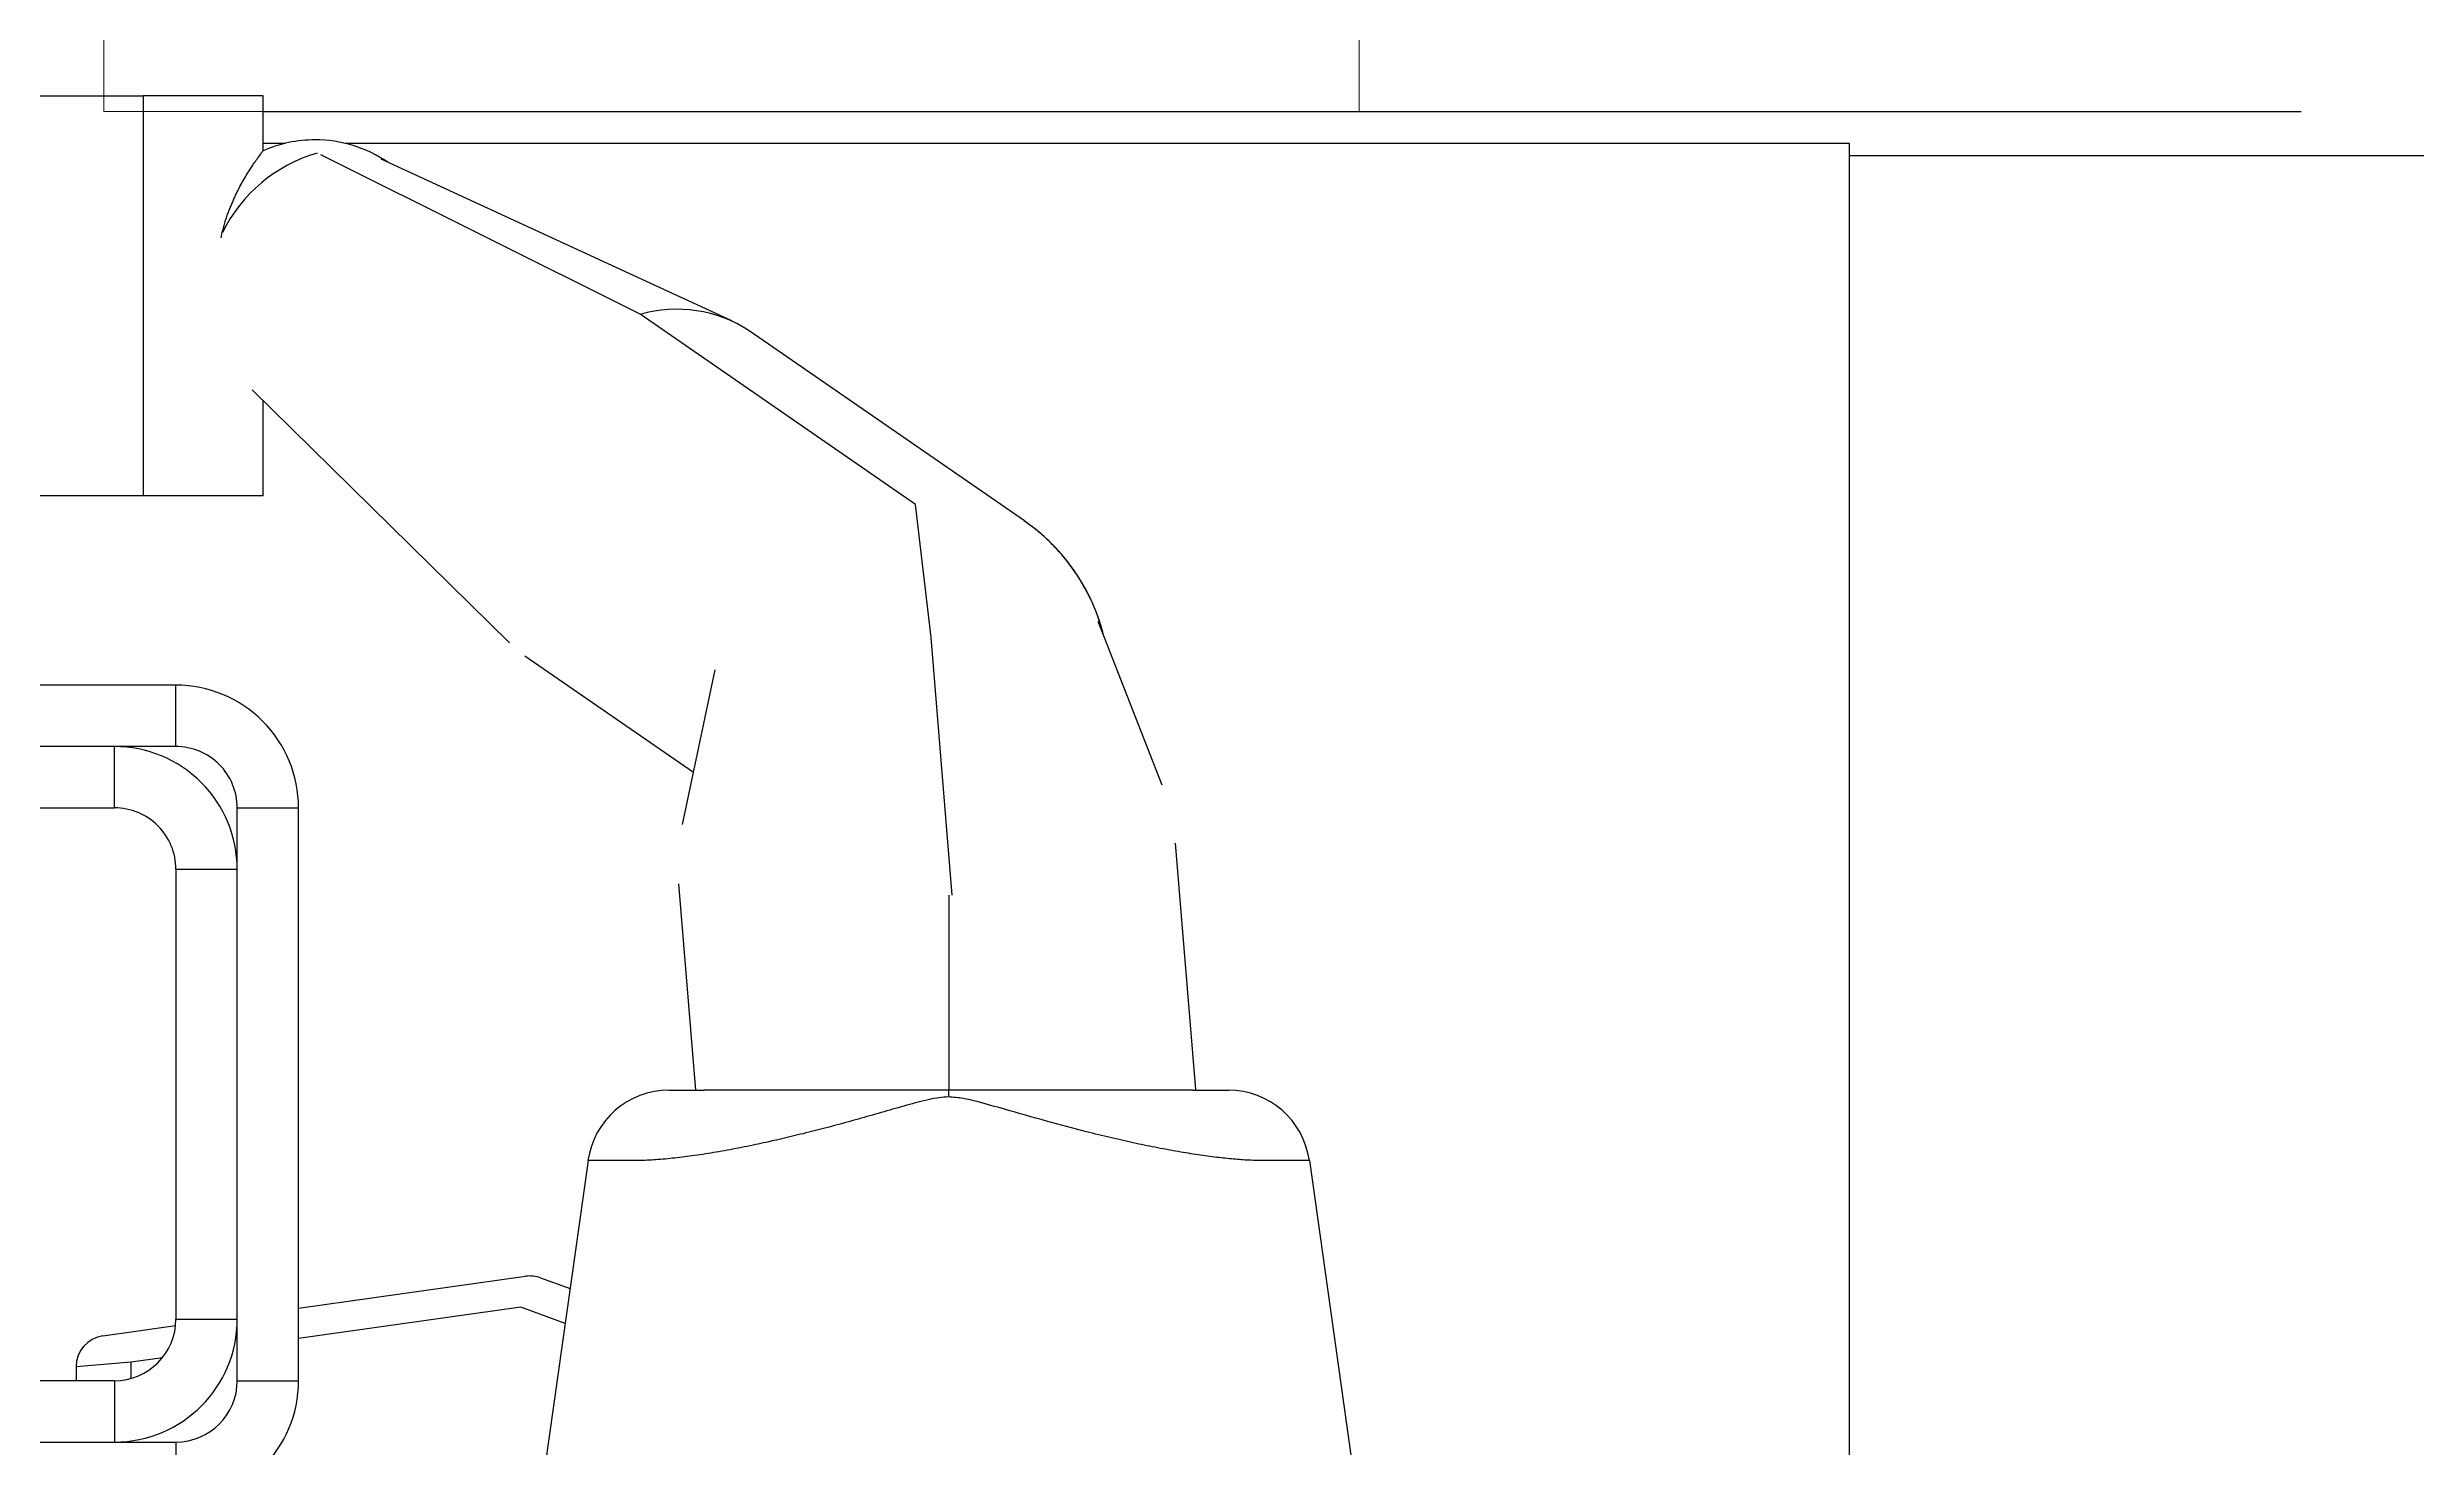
# Model space of a CAD drawing. Header units: inches. Extents: x -955375 to 106222, y -96450 to 64845.
# Drawn here: x 32032 to 32628, y 48301 to 48653 of the extents above; entities that cross this region are included whole.
import ezdxf

# ---------------------------------------------------------------- set-up
doc = ezdxf.new("R2010")
doc.units = ezdxf.units.IN
doc.header["$MEASUREMENT"] = 0
doc.linetypes.add('CONTINUA', pattern=[0])
doc.layers.add('ACHUTECH', color=24, linetype='Continuous', lineweight=18)
for name, color, linetype in [('DIBUJO', 2, 'Continuous'), ('Layer9', 7, 'Continuous'), ('maquinas', 7, 'Continuous')]:
    doc.layers.add(name, color=color, linetype=linetype)
doc.styles.get("Standard").update_dxf_attribs({"font": 'isocp2.shx'})
doc.dimstyles.new('SUPERPEQUEÑA', dxfattribs={"dimtxt": 0.1, "dimasz": 0.05, "dimexe": 0.1, "dimexo": 0.15, "dimgap": 0.05, "dimtad": 1, "dimzin": 0, "dimdsep": 46, "dimtxsty": 'Standard', "dimblk1": 'CRUZZ', "dimblk2": 'CRUZZ', "dimsah": 1, "dimcen": 0.03, "dimse1": 1, "dimse2": 1, "dimclrd": 109, "dimclre": 4, "dimclrt": 173, "dimadec": 0, "dimazin": 0, "dimtfac": 1, "dimtix": 1, "dimtmove": 1, "dimatfit": 3, "dimldrblk": 'CRUZZ', "dimfxl": 1, "dimtolj": 1, "dimtzin": 0, "dimlwd": -1, "dimarcsym": 0})

# ---------------------------------------------------------------- blocks, each defined once
blk = doc.blocks.new('CRUZ')
at = {"layer": 'DIBUJO', "color": 7, "lineweight": -3}
for p, q in [((-0.2, 0), (0.2, 0)), ((0, 0.2), (0, -0.2))]:
    blk.add_line(p, q, dxfattribs=at)
at = {"layer": 'DIBUJO', "color": 7, "lineweight": -3, "const_width": 0.05}
blk.add_lwpolyline([(0, 0, 1), (0, 0, 1)], format="xyb", close=True, dxfattribs=at)
blk = doc.blocks.new('CRUZZ')
at = {"layer": 'DIBUJO', "color": 3, "xscale": 10, "yscale": 10, "zscale": 10}
blk.add_blockref('CRUZ', (0, 0), dxfattribs=at)
blk = doc.blocks.new('*D178')
at = {"layer": 'ACHUTECH', "color": 7, "ltscale": 500, "transparency": 16777216}
blk.add_line((6285.44, 60544.62), (93195.31, 60544.62), dxfattribs=at)
at = {"layer": 'Defpoints', "color": 0, "linetype": 'CONTINUA', "ltscale": 500, "transparency": 16777216}
for p in [(93195.36, 60544.62), (93195.36, 48341.76), (6285.39, 47809.89)]:
    blk.add_point(p, dxfattribs=at)
at = {"layer": 'ACHUTECH', "color": 7, "linetype": 'CONTINUA', "ltscale": 500, "transparency": 16777216, "xscale": 0.05, "yscale": 0.05, "zscale": 0.05, "rotation": 180}
blk.add_blockref('CRUZZ', (6285.39, 60544.62), dxfattribs=at)
at = {"layer": 'ACHUTECH', "color": 7, "linetype": 'CONTINUA', "ltscale": 500, "transparency": 16777216, "xscale": 0.05, "yscale": 0.05, "zscale": 0.05}
blk.add_blockref('CRUZZ', (93195.36, 60544.62), dxfattribs=at)
at = {"layer": 'ACHUTECH', "color": 7, "linetype": 'CONTINUA', "lineweight": 13, "ltscale": 500, "transparency": 16777216, "insert": (49740.37, 60544.71), "char_height": 0.15, "attachment_point": 5}
blk.add_mtext('\\A1;86909.97', dxfattribs=at)
blk = doc.blocks.new('*D76')
at = {"layer": 'ACHUTECH', "color": 7, "ltscale": 500, "transparency": 16777216}
blk.add_line((94744.43, 59050.75), (94744.43, 43237.88), dxfattribs=at)
at = {"layer": 'Defpoints', "color": 0, "linetype": 'CONTINUA', "ltscale": 500, "transparency": 16777216}
for p in [(31396.52, 59050.8), (93748.32, 43237.83), (94744.43, 43237.83)]:
    blk.add_point(p, dxfattribs=at)
at = {"layer": 'ACHUTECH', "color": 7, "linetype": 'CONTINUA', "ltscale": 500, "transparency": 16777216, "xscale": 0.05, "yscale": 0.05, "zscale": 0.05}
for p, rotation in [((94744.43, 59050.8), 90), ((94744.43, 43237.83), 270)]:
    blk.add_blockref('CRUZZ', p, dxfattribs=dict(at, rotation=rotation))
at = {"layer": 'ACHUTECH', "color": 7, "linetype": 'CONTINUA', "lineweight": 13, "ltscale": 500, "transparency": 16777216, "insert": (94744.34, 51144.32), "char_height": 0.15, "attachment_point": 5, "rotation": 90}
blk.add_mtext('\\A1;15812.97', dxfattribs=at)
blk = doc.blocks.new('*D209')
at = {"layer": 'ACHUTECH', "color": 7, "ltscale": 500, "transparency": 16777216}
blk.add_line((95544.06, 59153.03), (95544.06, 15079.34), dxfattribs=at)
at = {"layer": 'Defpoints', "color": 0, "linetype": 'CONTINUA', "ltscale": 500, "transparency": 16777216}
for p in [(30945.85, 59153.08), (85094.54, 15079.29), (95544.06, 15079.29)]:
    blk.add_point(p, dxfattribs=at)
at = {"layer": 'ACHUTECH', "color": 7, "linetype": 'CONTINUA', "ltscale": 500, "transparency": 16777216, "xscale": 0.05, "yscale": 0.05, "zscale": 0.05}
for p, rotation in [((95544.06, 59153.08), 90), ((95544.06, 15079.29), 270)]:
    blk.add_blockref('CRUZZ', p, dxfattribs=dict(at, rotation=rotation))
at = {"layer": 'ACHUTECH', "color": 7, "linetype": 'CONTINUA', "lineweight": 13, "ltscale": 500, "transparency": 16777216, "insert": (95543.97, 37116.19), "char_height": 0.15, "attachment_point": 5, "rotation": 90}
blk.add_mtext('\\A1;44073.80', dxfattribs=at)
blk = doc.blocks.new('ertyuiop')
at = {"layer": 'maquinas', "color": 3, "linetype": 'Continuous'}
for p, q in [((1022530.15, 77363.25, 1.1), (1022530.15, 77263.63, 1.1)), ((1022199.4, 77325.91, 1.1), (1022199.4, 77270.63, 1.1)), ((1022214.48, 77270.63, 1.1), (1022214.48, 77325.91, 1.1)), ((1022355.19, 77325.91, 1.1), (1022355.19, 77270.63, 1.1)), ((1022370.27, 77270.63, 1.1), (1022370.27, 77325.91, 1.1)), ((1022385.34, 77255.56, 1.1), (1022385.34, 77325.91, 1.1)), ((1022431.86, 77263.63, 1.1), (1022431.86, 77300.67, 1.1)), ((1022214.48, 77270.63, 1.1), (1022199.4, 77270.63, 1.1)), ((1022199.4, 77270.63, 1.1), (1022199.4, 77255.56, 1.1)), ((1022355.19, 77270.63, 1.1), (1022370.27, 77270.63, 1.1)), ((1022370.27, 77255.56, 1.1), (1022370.27, 77270.63, 1.1)), ((1022431.86, 77234.11, 1.1), (1022431.86, 77263.63, 1.1)), ((1022530.15, 77263.63, 1.1), (1022431.86, 77263.63, 1.1)), ((1022530.15, 77234.11, 1.1), (1022530.15, 77263.63, 1.1)), ((1022199.4, 77255.56, 1.1), (1022184.33, 77255.56, 1.1)), ((1022229.56, 77255.56, 1.1), (1022229.56, 77240.48, 1.1)), ((1022340.11, 77255.56, 1.1), (1022229.56, 77255.56, 1.1)), ((1022340.11, 77255.56, 1.1), (1022340.11, 77240.48, 1.1)), ((1022370.27, 77255.56, 1.1), (1022385.34, 77255.56, 1.1)), ((1022214.48, 77240.48, 1.1), (1022229.56, 77240.48, 1.1)), ((1022214.48, 77240.48, 1.1), (1022214.48, 77225.4, 1.1)), ((1022229.56, 77240.48, 1.1), (1022340.11, 77240.48, 1.1)), ((1022340.11, 77240.48, 1.1), (1022355.19, 77240.48, 1.1)), ((1022355.19, 77240.48, 1.1), (1022355.19, 77225.4, 1.1)), ((1022431.86, 77234.11, 1.1), (1022455.21, 77234.11, 1.1)), ((1022516.63, 77234.11, 1.1), (1022530.15, 77234.11, 1.1)), ((1022518.43, 77228.74, 1.1), (1022518.43, 77234.11, 1.1)), ((1022526.29, 77234.11, 1.1), (1022526.29, 76733.29, 1.1)), ((1022214.48, 77225.4, 1.1), (1022355.19, 77225.4, 1.1)), ((1022518.43, 76844.28, 1.1), (1022518.43, 77213.95, 1.1)), ((1021846.04, 76844.28, 1.1), (1022518.43, 76844.28, 1.1)), ((1022515.41, 76495.52, 1.1), (1022515.41, 76844.28, 1.1))]:
    blk.add_line(p, q, dxfattribs=at)
at = {"layer": 'maquinas', "color": 0, "linetype": 'Continuous'}
for p, q in [((1022217.91, 77280.08, 1.1), (1022214.48, 77280.08, 1.1)), ((1022219.05, 77266.55, 1.1), (1022217.91, 77280.08, 1.1)), ((1022225.49, 77273.49, 1.1), (1022226.63, 77265.37, 1.1)), ((1022215.04, 77266.55, 1.1), (1022219.05, 77266.55, 1.1)), ((1022220.13, 77258.86, 1.1), (1022219.05, 77266.55, 1.1)), ((1022226.63, 77265.37, 1.1), (1022228.01, 77255.64, 1.1)), ((1022457.87, 77236.82, 1.1), (1022395.71, 77173.59, 1.1)), ((1022232.54, 77170.82, 1.1), (1022224.85, 77225.4, 1.1)), ((1022232.27, 77225.4, 1.1), (1022240.12, 77169.64, 1.1)), ((1022476.44, 77141.44, 1.1), (1022515.64, 77219.97, 1.1)), ((1022474.82, 77118.93, 1.1), (1022514.58, 77205.11, 1.1)), ((1022268.53, 77154.28, 1.1), (1022147.93, 77171.23, 1.1)), ((1022228.56, 77159.9, 1.1), (1022232.54, 77170.82, 1.1)), ((1022392.57, 77169.8, 1.1), (1022363.97, 77128.39, 1.1)), ((1022239.74, 77165.96, 1.1), (1022237.1, 77158.7, 1.1)), ((1022268.53, 77143.15, 1.1), (1022268.53, 77154.28, 1.1)), ((1022429.72, 77073.82, 1.1), (1022476.44, 77141.44, 1.1)), ((1022285.83, 77134.38, 1.1), (1022285.83, 77125.74, 1.1)), ((1022336.5, 77132.03, 1.1), (1022285.83, 77127.86, 1.1)), ((1022389.07, 77123.11, 1.1), (1022351.08, 77131.11, 1.1)), ((1022425.67, 77047.04, 1.1), (1022472.39, 77114.66, 1.1)), ((1022333.75, 77064.76, 1.1), (1022397.06, 77069.97, 1.1)), ((1022397.06, 77069.97, 1.1), (1022429.72, 77073.82, 1.1)), ((1022284.17, 77065.64, 1.1), (1022285.83, 77065.64, 1.1)), ((1022333.75, 77065.64, 1.1), (1022285.83, 77065.64, 1.1)), ((1022360.79, 77013.2, 1.1), (1022401.01, 77028.87, 1.1)), ((1022285.83, 77005.53, 1.1), (1022285.83, 76996.9, 1.1)), ((1022285.99, 77004.92, 1.1), (1022346.56, 77009.9, 1.1)), ((1022268.53, 76976.99, 1.1), (1022268.53, 76988.12, 1.1)), ((1022268.53, 76976.99, 1.1), (1022107.37, 76954.34, 1.1))]:
    blk.add_line(p, q, dxfattribs=at)
for centre, radius, start, end in [((1022217.91, 77272.42, 1.1), 7.66, 8.02069, 89.83237), ((1022229.56, 77270.63, 1.1), 15.08, 180, 270), ((1022479.78, 77210.26, 1.1), 37.79, 16.24114, 63.65553), ((1022487.39, 77221.34, 1.1), 31.91, 0, 23.57818), ((1022487.39, 77221.34, 1.1), 31.91, 325.94333, 0), ((1022232.54, 77168.57, 1.1), 7.66, 340, 8.02069), ((1022265.73, 77134.38, 1.1), 20.1, 0, 82), ((1022445.12, 77132.48, 1.1), 32.57, 326.82542, 15.96393), ((1022265.73, 76996.9, 1.1), 20.1, 278, 0)]:
    blk.add_arc(centre, radius, start, end, dxfattribs=at)
at = {"layer": 'maquinas', "color": 3, "linetype": 'Continuous'}
for centre, radius, start, end in [((1022229.56, 77270.63, 1.1), 30.15, 180, 270), ((1022340.11, 77270.63, 1.1), 15.08, 270, 0), ((1022340.11, 77270.63, 1.1), 30.15, 270, 0), ((1022214.48, 77255.56, 1.1), 30.15, 180, 270), ((1022214.48, 77255.56, 1.1), 15.08, 180, 270), ((1022355.19, 77255.56, 1.1), 15.08, 270, 0), ((1022355.19, 77255.56, 1.1), 30.15, 270, 0)]:
    blk.add_arc(centre, radius, start, end, dxfattribs=at)
at = {"layer": 'maquinas', "color": 0, "linetype": 'Continuous'}
for points, knots in [([(1022495.19, 77244.47, 1.1), (1022495.81, 77244.34, 1.1), (1022497.29, 77244.03, 1.1), (1022499.56, 77243.36, 1.1), (1022502.01, 77242.51, 1.1), (1022504.21, 77241.6, 1.1), (1022506.14, 77240.7, 1.1), (1022507.83, 77239.83, 1.1), (1022509.44, 77238.94, 1.1), (1022510.82, 77238.11, 1.1), (1022512.69, 77236.94, 1.1), (1022514.12, 77235.96, 1.1), (1022515.36, 77235.07, 1.1), (1022515.94, 77234.63, 1.1), (1022516.5, 77234.21, 1.1), (1022516.58, 77234.15, 1.1), (1022516.63, 77234.11, 1.1)], [0, 0, 0, 0, 0.056019, 0.132909, 0.21147, 0.290639, 0.352483, 0.415075, 0.478073, 0.54195, 0.589818, 0.735496, 0.775925, 0.857783, 0.899341, 1, 1, 1, 1]), ([(1022284.17, 77065.64, 1.1), (1022284.13, 77066.42, 1.1), (1022284.06, 77068.01, 1.1), (1022283.36, 77071.46, 1.1), (1022282.14, 77075.97, 1.1), (1022280.53, 77081.56, 1.1), (1022278.94, 77087.13, 1.1), (1022277.41, 77092.65, 1.1), (1022275.98, 77098.07, 1.1), (1022274.65, 77103.39, 1.1), (1022273.42, 77108.62, 1.1), (1022272.26, 77113.99, 1.1), (1022271.19, 77119.43, 1.1), (1022270.25, 77124.86, 1.1), (1022269.5, 77130.01, 1.1), (1022268.95, 77134.84, 1.1), (1022268.59, 77139.31, 1.1), (1022268.55, 77141.87, 1.1), (1022268.53, 77143.15, 1.1)], [0, 0, 0, 0, 0.024804, 0.049951, 0.110947, 0.172218, 0.234156, 0.296359, 0.357642, 0.419208, 0.481678, 0.544467, 0.617317, 0.6907, 0.765796, 0.841494, 0.920393, 1, 1, 1, 1]), ([(1022285.83, 77065.64, 1.1), (1022285.83, 77067.68, 1.1), (1022285.83, 77071.8, 1.1), (1022285.83, 77077.52, 1.1), (1022285.83, 77082.79, 1.1), (1022285.83, 77087.61, 1.1), (1022285.83, 77092.32, 1.1), (1022285.83, 77096.83, 1.1), (1022285.83, 77101.09, 1.1), (1022285.83, 77105.09, 1.1), (1022285.83, 77108.86, 1.1), (1022285.83, 77112.31, 1.1), (1022285.83, 77115.4, 1.1), (1022285.83, 77118.13, 1.1), (1022285.83, 77120.53, 1.1), (1022285.83, 77122.74, 1.1), (1022285.83, 77124.64, 1.1), (1022285.83, 77125.37, 1.1), (1022285.83, 77125.74, 1.1)], [0, 0, 0, 0, 0.070244, 0.141222, 0.198704, 0.256586, 0.315726, 0.375301, 0.432784, 0.490665, 0.549806, 0.609381, 0.667063, 0.724744, 0.783885, 0.84346, 0.921231, 1, 1, 1, 1]), ([(1022268.53, 76988.12, 1.1), (1022268.55, 76989.49, 1.1), (1022268.6, 76991.94, 1.1), (1022268.93, 76996.1, 1.1), (1022269.38, 77000.29, 1.1), (1022270.02, 77004.87, 1.1), (1022270.82, 77009.77, 1.1), (1022271.78, 77014.9, 1.1), (1022272.89, 77020.27, 1.1), (1022274.17, 77025.89, 1.1), (1022275.91, 77032.98, 1.1), (1022278.21, 77041.65, 1.1), (1022280.82, 77050.68, 1.1), (1022282.75, 77057.52, 1.1), (1022283.92, 77062.09, 1.1), (1022284.09, 77064.46, 1.1), (1022284.17, 77065.64, 1.1)], [0, 0, 0, 0, 0.0848107, 0.1515755, 0.2183405, 0.2868607, 0.3553818, 0.4220632, 0.488746, 0.5570698, 0.6253958, 0.7377001, 0.8516885, 0.9253659, 0.9627653, 1, 1, 1, 1]), ([(1022285.83, 77005.53, 1.1), (1022285.83, 77005.83, 1.1), (1022285.83, 77006.43, 1.1), (1022285.83, 77007.94, 1.1), (1022285.83, 77009.81, 1.1), (1022285.83, 77012, 1.1), (1022285.83, 77014.59, 1.1), (1022285.83, 77017.55, 1.1), (1022285.83, 77020.84, 1.1), (1022285.83, 77024.42, 1.1), (1022285.83, 77028.34, 1.1), (1022285.83, 77033.21, 1.1), (1022285.83, 77039.17, 1.1), (1022285.83, 77045.49, 1.1), (1022285.83, 77051.9, 1.1), (1022285.83, 77058.37, 1.1), (1022285.83, 77063.2, 1.1), (1022285.83, 77065.64, 1.1)], [0, 0, 0, 0, 0.065669, 0.131936, 0.189631, 0.247729, 0.306453, 0.366032, 0.423727, 0.481825, 0.540549, 0.600128, 0.687353, 0.774578, 0.834158, 0.916485, 1, 1, 1, 1]), ([(1022397.91, 77027.67, 1.1), (1022399.03, 77027.97, 1.1), (1022401.44, 77028.64, 1.1), (1022405.02, 77030.03, 1.1), (1022408.64, 77031.77, 1.1), (1022412.13, 77033.83, 1.1), (1022415.47, 77036.19, 1.1), (1022418.5, 77038.75, 1.1), (1022421.23, 77041.46, 1.1), (1022423.62, 77044.19, 1.1), (1022425.01, 77046.14, 1.1), (1022425.69, 77047.08, 1.1)], [0, 0, 0, 0, 0.1008985, 0.2161822, 0.3322084, 0.4490599, 0.5668488, 0.6857274, 0.7927352, 0.8996369, 1, 1, 1, 1]), ([(1022397.96, 77027.68, 1.1), (1022398.2, 77027.74, 1.1), (1022399.66, 77028.08, 1.1), (1022402.28, 77028.97, 1.1), (1022405.79, 77030.37, 1.1), (1022409.2, 77032.08, 1.1), (1022412.47, 77034.06, 1.1), (1022415.6, 77036.3, 1.1), (1022418.56, 77038.8, 1.1), (1022421.31, 77041.54, 1.1), (1022423.7, 77044.29, 1.1), (1022425.05, 77046.2, 1.1), (1022425.65, 77047.05, 1.1)], [0, 0, 0, 0, 0.021792, 0.130385, 0.23983, 0.350013, 0.460847, 0.572258, 0.684191, 0.796605, 0.909471, 1, 1, 1, 1])]:
    blk.add_open_spline(points, degree=3, knots=knots, dxfattribs=at)

msp = doc.modelspace()

# ---------------------------------------------------------------- linework, layer by layer
at = {"layer": 'ACHUTECH', "color": 4, "linetype": 'CONTINUA', "lineweight": 13, "ltscale": 500}
msp.add_lwpolyline([(31773.488, 49383.844), (32046.555, 48932.75), (32046.555, 48637.156), (32362.066, 48637.156), (32361.717, 50320.914), (31773.139, 50320.304)], dxfattribs=at)

# ---------------------------------------------------------------- block references
at = {"layer": 'Layer9', "xscale": 1.022831221183081, "yscale": 1.022831221183081, "zscale": 1.022831221183081, "rotation": 89.99999999999999}
msp.add_blockref('ertyuiop', (111084.063, -997234.662, -1.125), dxfattribs=at)

# ---------------------------------------------------------------- dimensions: what is measured, and where the dimension line sits
at = {"layer": 'ACHUTECH', "color": 7, "linetype": 'CONTINUA', "lineweight": 13, "ltscale": 500}
dim = msp.add_linear_dim(base=(93195.359, 60544.619), p1=(6285.39, 47809.886), p2=(93195.359, 48341.759), dimstyle='SUPERPEQUEÑA', override={"dimtxt": 0.15, "dimgap": 0.02, "dimclrd": 7, "dimclrt": 7, "dimfxl": 0.2}, dxfattribs=at)
dim.commit()
dim.dimension.update_dxf_attribs({"geometry": '*D178', "text_midpoint": (49740.375, 60544.714)})
for base, p1, p2, picture, middle in [((95544.065, 15079.287), (30945.851, 59153.085), (85094.536, 15079.287), '*D209', (95543.97, 37116.186)), ((94744.434, 43237.831), (31396.524, 59050.801), (93748.315, 43237.831), '*D76', (94744.339, 51144.316))]:
    dim = msp.add_linear_dim(base=base, p1=p1, p2=p2, angle=90, dimstyle='SUPERPEQUEÑA', override={"dimtxt": 0.15, "dimgap": 0.02, "dimclrd": 7, "dimclrt": 7, "dimfxl": 0.2}, dxfattribs=at)
    dim.commit()
    dim.dimension.update_dxf_attribs({"geometry": picture, "text_midpoint": middle})

doc.saveas('drawing.dxf')
